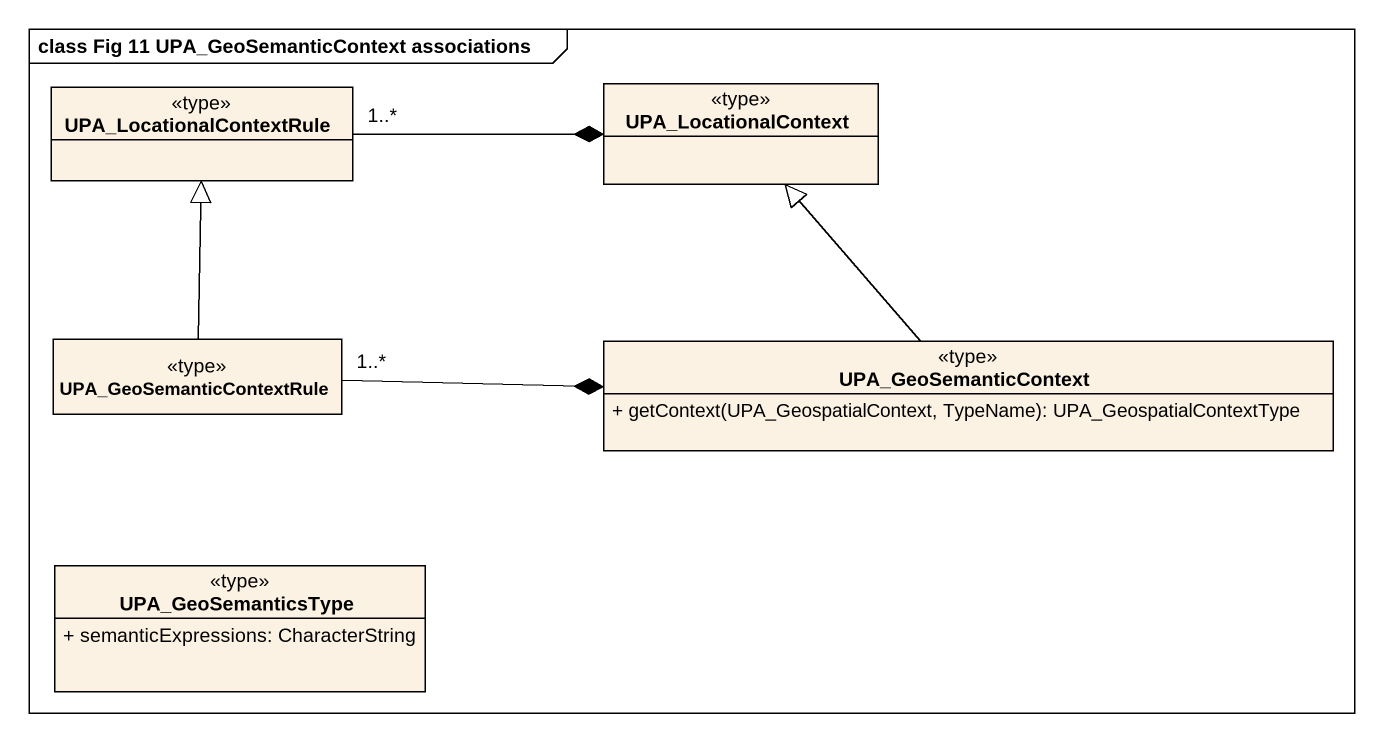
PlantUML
@startuml
mainframe class Fig 11 UPA_GeoSemanticContext associations
hide circle
hide empty members
skinparam classAttributeIconSize 0
class UPA_LocationalContextRule <<type>>
class UPA_LocationalContext <<type>>
class UPA_GeoSemanticContextRule <<type>>
class UPA_GeoSemanticContext <<type>> {
  + getContext(UPA_GeospatialContext, TypeName): UPA_GeospatialContextType
}
class UPA_GeoSemanticsType <<type>> {
  + semanticExpressions: CharacterString
}
UPA_LocationalContextRule "1..*" -right-* UPA_LocationalContext
UPA_GeoSemanticContextRule -up-|> UPA_LocationalContextRule
UPA_GeoSemanticContextRule "1..*" -right-* UPA_GeoSemanticContext
UPA_GeoSemanticContext -up-|> UPA_LocationalContext
@enduml
